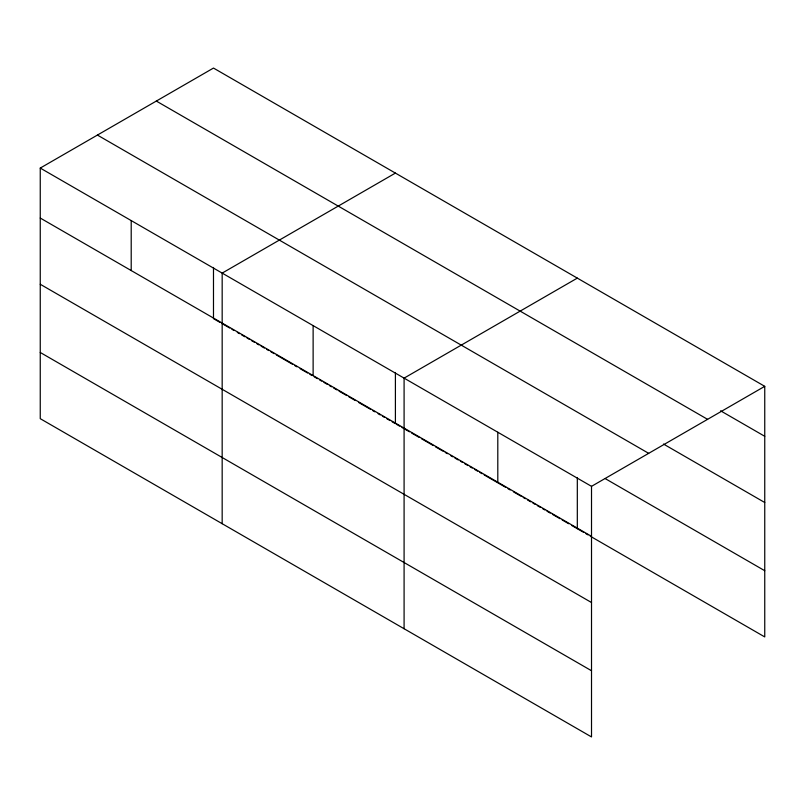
<?xml version="1.0" encoding="UTF-8"?>
<svg xmlns="http://www.w3.org/2000/svg" width="805" height="805" viewBox="0 0 805 805"><rect width="100%" height="100%" fill="white"/><g stroke="black" fill="none" stroke-linecap="round" stroke-linejoin="round"><path stroke-width="1.21" d="M40.25 168.074L591.514 486.341L591.514 736.937L40.25 418.67L40.25 168.074L213.486 68.063L764.75 386.33L764.75 636.926L590.246 536.18M395.406 173.085L222.17 273.106L222.17 523.703M577.316 278.117L404.09 378.129L404.09 628.725M591.514 486.341L764.75 386.33M720.586 410.802L764.75 436.3M156.321 101.068L707.585 419.335M663.491 444.048L764.75 502.511M97.415 135.069L648.679 453.336M605.33 478.673L764.75 570.715M40.25 218.044L591.514 536.321M219.986 322.403L213.486 318.659L213.486 267.441M222.15 323.66L229.727 328.038M231.89 329.285L234.054 330.533M237.304 332.405L239.477 333.662M241.641 334.91L244.891 336.782M247.055 338.04L249.218 339.287M251.381 340.535L254.632 342.407M256.795 343.665L258.969 344.912M261.132 346.16L264.382 348.042M266.546 349.29L268.709 350.537M270.872 351.785L274.123 353.667M276.286 354.914L292.527 364.293M294.7 365.54L296.864 366.798M300.114 368.67L307.691 373.047M309.855 374.295L312.028 375.543M314.192 376.8L317.442 378.672M319.605 379.92L321.769 381.168M323.932 382.425L327.182 384.297M329.346 385.545L331.519 386.803M333.683 388.05L336.933 389.922M339.096 391.18L346.673 395.547M348.837 396.805L355.337 400.548M358.587 402.43L370.501 409.302M372.665 410.56L374.828 411.808M378.078 413.679L380.242 414.927M382.405 416.185L384.569 417.433M386.742 418.68L389.992 420.562M392.156 421.81L395.406 423.682L395.406 372.463M396.483 424.305L399.733 426.187M401.896 427.435L409.483 431.812M411.647 433.06L419.224 437.437M421.387 438.685L433.301 445.568M435.465 446.815L443.052 451.192M445.215 452.44L447.379 453.688M450.629 455.57L452.792 456.817M454.956 458.065L458.206 459.947M460.369 461.195L462.543 462.442M464.706 463.7L467.957 465.572M470.12 466.82L472.283 468.067M474.447 469.325L477.697 471.197M479.861 472.444L482.034 473.702M484.197 474.95L505.852 487.448M508.015 488.705L510.179 489.953M513.429 491.825L521.016 496.202M523.18 497.46L525.343 498.708M527.506 499.955L530.757 501.827M532.92 503.085L535.094 504.333M537.257 505.58L540.507 507.462M542.671 508.71L544.834 509.957M546.998 511.205L550.248 513.087M552.411 514.335L559.998 518.712M562.162 519.96L568.652 523.713M571.902 525.585L583.786 532.447M585.939 533.685L588.093 534.933M40.25 284.256L591.514 602.522M40.25 352.469L591.514 670.736M577.316 477.496L577.316 528.714M497.802 432.235L497.802 482.215M313.125 325.623L313.125 375.593M131.205 220.59L131.205 270.561"/></g></svg>
